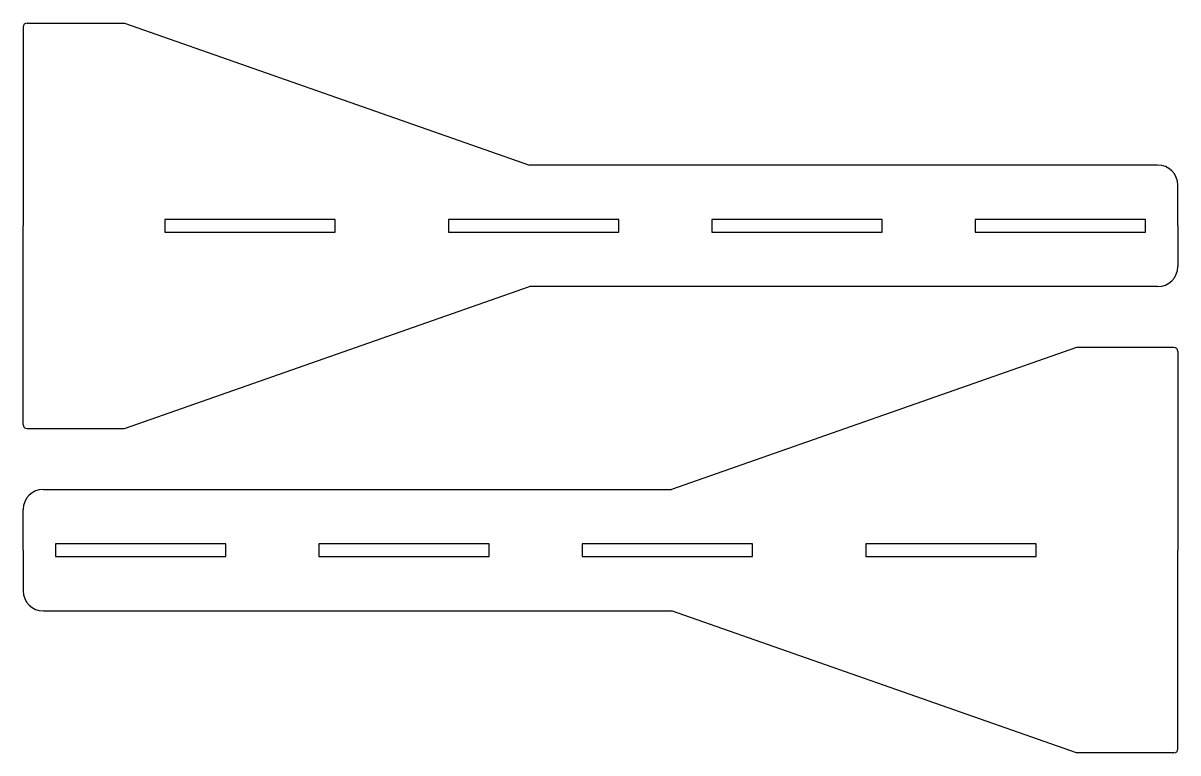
# Model space of a CAD drawing. Header units: millimetres. Extents: x -35 to 250, y -50 to 130.
import ezdxf

# ---------------------------------------------------------------- set-up
doc = ezdxf.new("R2010")
doc.units = ezdxf.units.MM
doc.layers.get('0').update_dxf_attribs({"linetype": 'CONTINUOUS', "lineweight": 25, "true_color": 0xffffff})

msp = doc.modelspace()

# ---------------------------------------------------------------- linework, layer by layer
for p, q in [((-35, 129), (-35, 80)), ((-34, 130), (-10, 130)), ((-10, 130), (90, 95)), ((245, 95), (90, 95)), ((250, 80), (250, 90)), ((-35, 31), (-35, 80)), ((0, 81.55), (0, 78.45)), ((42, 81.55), (0, 81.55)), ((42, 78.45), (42, 81.55)), ((70, 81.55), (70, 78.45)), ((112, 81.55), (70, 81.55)), ((112, 78.45), (112, 81.55)), ((135, 81.55), (135, 78.45)), ((177, 81.55), (135, 81.55)), ((177, 78.45), (177, 81.55)), ((200, 81.55), (200, 78.45)), ((242, 81.55), (200, 81.55)), ((242, 78.45), (242, 81.55)), ((250, 80), (250, 70)), ((0, 78.45), (42, 78.45)), ((70, 78.45), (112, 78.45)), ((135, 78.45), (177, 78.45)), ((200, 78.45), (242, 78.45)), ((-10, 30), (90, 65)), ((245, 65), (90, 65)), ((225, 50), (125, 15)), ((249, 50), (225, 50)), ((250, 49), (250, 0)), ((-34, 30), (-10, 30)), ((-30, 15), (125, 15)), ((-35, 0), (-35, 10)), ((-35, 0), (-35, -10)), ((15, 1.55), (-27, 1.55)), ((-27, 1.55), (-27, -1.55)), ((15, -1.55), (15, 1.55)), ((80, 1.55), (38, 1.55)), ((38, 1.55), (38, -1.55)), ((80, -1.55), (80, 1.55)), ((145, 1.55), (103, 1.55)), ((103, 1.55), (103, -1.55)), ((145, -1.55), (145, 1.55)), ((215, 1.55), (173, 1.55)), ((173, 1.55), (173, -1.55)), ((215, -1.55), (215, 1.55)), ((250, -49), (250, 0)), ((-27, -1.55), (15, -1.55)), ((38, -1.55), (80, -1.55)), ((103, -1.55), (145, -1.55)), ((173, -1.55), (215, -1.55)), ((-30, -15), (125, -15)), ((225, -50), (125, -15)), ((249, -50), (225, -50))]:
    msp.add_line(p, q)
for centre, radius, start, end in [((-34, 129), 1, 90, 180), ((245, 90), 5, 0, 90), ((245, 70), 5, 270, 0), ((249, 49), 1, 0, 90), ((-34, 31), 1, 180, 270), ((-30, 10), 5, 90, 180), ((-30, -10), 5, 180, 270), ((249, -49), 1, 270, 0)]:
    msp.add_arc(centre, radius, start, end)

doc.saveas('drawing.dxf')
